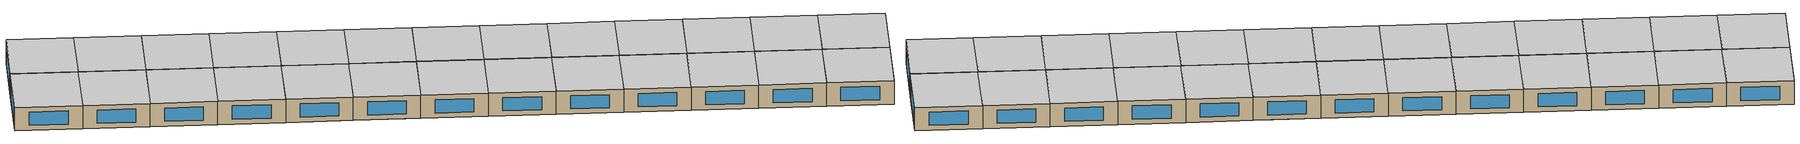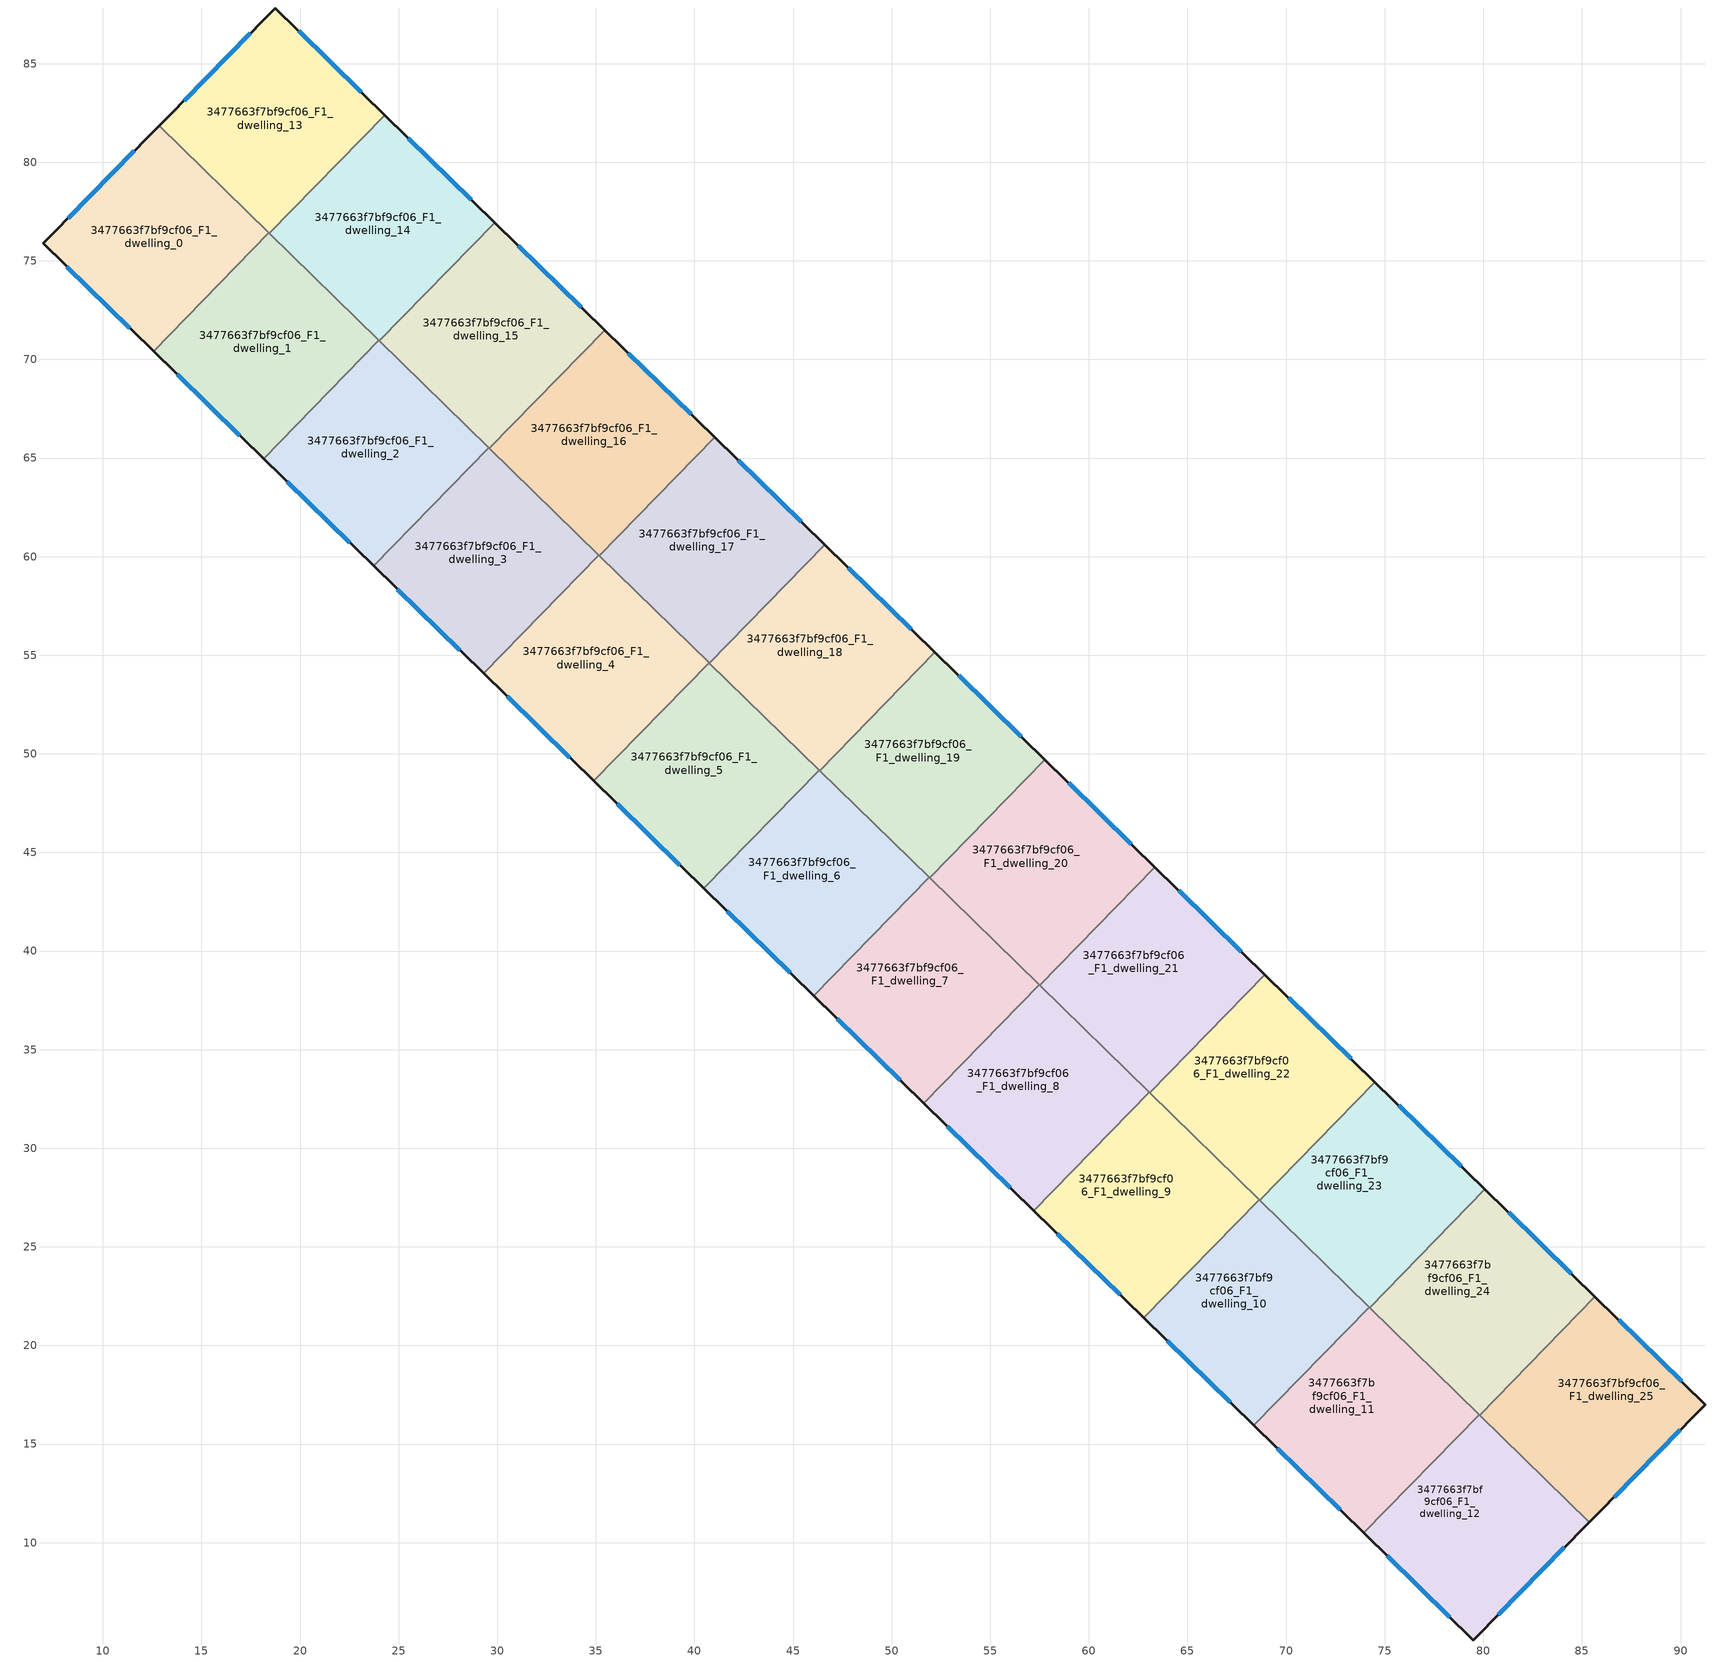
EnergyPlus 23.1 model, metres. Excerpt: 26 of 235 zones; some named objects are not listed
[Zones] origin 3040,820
3477663f7bf9cf06_F1_dwelling_0
 floor to 3477663f7bf9cf06_F0_dwelling_0 (EU_floor_Construction): 18.23,76.61 18.22,76.59 12.84,81.84 12.86,81.85 z3
 floor to 3477663f7bf9cf06_F0_dwelling_3 (EU_floor_Construction): 18.42,76.42 12.57,70.42 12.38,70.61 18.23,76.61 z3
 floor adiabatic (EU_floor_Construction): 18.23,76.61 12.38,70.61 6.98,75.88 12.84,81.84 18.22,76.59 z3
 wall outside (EU_wall_Construction): 12.86,81.85 6.98,75.88 12.57,70.42 z3:6
 wall to 3477663f7bf9cf06_F1_dwelling_1 (EU_wall_Construction): 12.57,70.42 18.42,76.42 z3:6
 wall to 3477663f7bf9cf06_F1_dwelling_13 (EU_wall_Construction): 18.42,76.42 12.86,81.85 z3:6
 window (EU_Window_Construction): 8.18,74.71 11.37,71.59 / 11.6,80.57 8.24,77.16 z3.64:5.36
 ceiling to 3477663f7bf9cf06_F2_dwelling_0 (EU_floor_Construction): 12.57,70.42 18.42,76.42 12.86,81.85 6.98,75.88 z6
3477663f7bf9cf06_F1_dwelling_1
 floor to 3477663f7bf9cf06_F0_dwelling_3 (EU_floor_Construction): 23.6,71.36 17.75,65.37 12.57,70.42 18.42,76.42 z3
 floor to 3477663f7bf9cf06_F0_dwelling_5 (EU_floor_Construction): 24,70.97 18.15,64.97 17.75,65.37 23.6,71.36 z3
 wall outside (EU_wall_Construction): 12.57,70.42 18.15,64.97 z3:6
 wall to 3477663f7bf9cf06_F1_dwelling_2 (EU_wall_Construction): 18.15,64.97 24,70.97 z3:6
 wall to 3477663f7bf9cf06_F1_dwelling_14 (EU_wall_Construction): 24,70.97 18.45,76.39 z3:6
 wall to 3477663f7bf9cf06_F1_dwelling_13 (EU_wall_Construction): 18.45,76.39 18.42,76.42 z3:6
 window (EU_Window_Construction): 13.76,69.26 16.95,66.14 z3.64:5.36
 ceiling to 3477663f7bf9cf06_F2_dwelling_1 (EU_floor_Construction): 18.15,64.97 24,70.97 18.42,76.42 12.57,70.42 z6
3477663f7bf9cf06_F1_dwelling_10
 floor to 3477663f7bf9cf06_F0_dwelling_21 (EU_floor_Construction): 71.95,24.15 66.09,18.16 62.77,21.4 68.63,27.39 z3
 floor to 3477663f7bf9cf06_F0_dwelling_23 (EU_floor_Construction): 74.21,21.94 68.35,15.95 66.09,18.16 71.95,24.15 z3
 wall outside (EU_wall_Construction): 62.77,21.4 68.35,15.95 z3:6
 wall to 3477663f7bf9cf06_F1_dwelling_11 (EU_wall_Construction): 68.35,15.95 74.21,21.94 z3:6
 wall to 3477663f7bf9cf06_F1_dwelling_9 (EU_wall_Construction): 68.63,27.39 62.77,21.4 z3:6
 wall to 3477663f7bf9cf06_F1_dwelling_23 (EU_wall_Construction): 74.21,21.94 68.65,27.37 z3:6
 wall to 3477663f7bf9cf06_F1_dwelling_22 (EU_wall_Construction): 68.65,27.37 68.63,27.39 z3:6
 window (EU_Window_Construction): 63.97,20.23 67.16,17.11 z3.64:5.36
 ceiling to 3477663f7bf9cf06_F2_dwelling_10 (EU_floor_Construction): 68.35,15.95 74.21,21.94 68.63,27.39 62.77,21.4 z6
3477663f7bf9cf06_F1_dwelling_11
 floor to 3477663f7bf9cf06_F0_dwelling_23 (EU_floor_Construction): 77.32,18.9 71.46,12.91 68.35,15.95 74.21,21.94 z3
 floor to 3477663f7bf9cf06_F0_dwelling_25 (EU_floor_Construction): 79.78,16.5 73.93,10.5 71.46,12.91 77.32,18.9 z3
 wall outside (EU_wall_Construction): 68.35,15.95 73.93,10.5 z3:6
 wall to 3477663f7bf9cf06_F1_dwelling_12 (EU_wall_Construction): 73.93,10.5 79.78,16.5 z3:6
 wall to 3477663f7bf9cf06_F1_dwelling_24 (EU_wall_Construction): 79.78,16.5 74.23,21.92 z3:6
 wall to 3477663f7bf9cf06_F1_dwelling_23 (EU_wall_Construction): 74.23,21.92 74.21,21.94 z3:6
 window (EU_Window_Construction): 69.55,14.78 72.73,11.67 z3.64:5.36
 ceiling to 3477663f7bf9cf06_F2_dwelling_11 (EU_floor_Construction): 73.93,10.5 79.78,16.5 74.21,21.94 68.35,15.95 z6
3477663f7bf9cf06_F1_dwelling_12
 floor to 3477663f7bf9cf06_F0_dwelling_25 (EU_floor_Construction): 82.69,13.66 76.83,7.67 73.93,10.5 79.78,16.5 z3
 floor to 3477663f7bf9cf06_F0_dwelling_26 (EU_floor_Construction): 82.69,13.66 79.78,16.5 85.37,11.04 79.49,5.07 76.83,7.67 z3
 wall outside (EU_wall_Construction): 73.93,10.5 79.49,5.07 85.37,11.04 z3:6
 wall to 3477663f7bf9cf06_F1_dwelling_25 (EU_wall_Construction): 85.37,11.04 79.81,16.47 z3:6
 wall to 3477663f7bf9cf06_F1_dwelling_24 (EU_wall_Construction): 79.81,16.47 79.78,16.5 z3:6
 window (EU_Window_Construction): 80.75,6.34 84.11,9.76 / 75.12,9.34 78.3,6.23 z3.64:5.36
 ceiling to 3477663f7bf9cf06_F2_dwelling_12 (EU_floor_Construction): 79.49,5.07 85.37,11.04 79.78,16.5 73.93,10.5 z6
3477663f7bf9cf06_F1_dwelling_13
 floor to 3477663f7bf9cf06_F0_dwelling_0 (EU_floor_Construction): 24.08,82.6 18.23,76.61 12.86,81.85 18.74,87.82 z3
 floor to 3477663f7bf9cf06_F0_dwelling_2 (EU_floor_Construction): 24.3,82.39 18.45,76.39 18.23,76.61 24.08,82.6 z3
 wall outside (EU_wall_Construction): 24.3,82.39 18.74,87.82 12.86,81.85 z3:6
 wall to 3477663f7bf9cf06_F1_dwelling_14 (EU_wall_Construction): 18.45,76.39 24.3,82.39 z3:6
 window (EU_Window_Construction): 17.48,86.54 14.12,83.13 / 23.11,83.55 19.93,86.66 z3.64:5.36
 ceiling to 3477663f7bf9cf06_F2_dwelling_13 (EU_floor_Construction): 18.45,76.39 24.3,82.39 18.74,87.82 12.86,81.85 z6
3477663f7bf9cf06_F1_dwelling_14
 floor to 3477663f7bf9cf06_F0_dwelling_2 (EU_floor_Construction): 29.46,77.36 23.6,71.36 18.45,76.39 24.3,82.39 z3
 floor to 3477663f7bf9cf06_F0_dwelling_4 (EU_floor_Construction): 29.88,76.94 24.03,70.95 23.6,71.36 29.46,77.36 z3
 wall outside (EU_wall_Construction): 29.88,76.94 24.3,82.39 z3:6
 wall to 3477663f7bf9cf06_F1_dwelling_15 (EU_wall_Construction): 24.03,70.95 29.88,76.94 z3:6
 wall to 3477663f7bf9cf06_F1_dwelling_2 (EU_wall_Construction): 24,70.97 24.03,70.95 z3:6
 window (EU_Window_Construction): 28.69,78.11 25.5,81.22 z3.64:5.36
 ceiling to 3477663f7bf9cf06_F2_dwelling_14 (EU_floor_Construction): 24.03,70.95 29.88,76.94 24.3,82.39 18.45,76.39 z6
3477663f7bf9cf06_F1_dwelling_15
 floor to 3477663f7bf9cf06_F0_dwelling_4 (EU_floor_Construction): 34.83,72.11 28.97,66.11 24.03,70.95 29.88,76.94 z3
 floor to 3477663f7bf9cf06_F0_dwelling_6 (EU_floor_Construction): 35.46,71.49 29.6,65.5 28.97,66.11 34.83,72.11 z3
 wall outside (EU_wall_Construction): 35.46,71.49 29.88,76.94 z3:6
 wall to 3477663f7bf9cf06_F1_dwelling_16 (EU_wall_Construction): 29.6,65.5 35.46,71.49 z3:6
 wall to 3477663f7bf9cf06_F1_dwelling_2 (EU_wall_Construction): 24.03,70.95 29.58,65.52 z3:6
 wall to 3477663f7bf9cf06_F1_dwelling_3 (EU_wall_Construction): 29.58,65.52 29.6,65.5 z3:6
 window (EU_Window_Construction): 34.26,72.66 31.08,75.77 z3.64:5.36
 ceiling to 3477663f7bf9cf06_F2_dwelling_15 (EU_floor_Construction): 29.6,65.5 35.46,71.49 29.88,76.94 24.03,70.95 z6
3477663f7bf9cf06_F1_dwelling_16
 floor to 3477663f7bf9cf06_F0_dwelling_6 (EU_floor_Construction): 40.2,66.86 34.34,60.87 29.6,65.5 35.46,71.49 z3
 floor to 3477663f7bf9cf06_F0_dwelling_8 (EU_floor_Construction): 41.04,66.04 35.18,60.05 34.34,60.87 40.2,66.86 z3
 wall outside (EU_wall_Construction): 41.04,66.04 35.46,71.49 z3:6
 wall to 3477663f7bf9cf06_F1_dwelling_17 (EU_wall_Construction): 35.18,60.05 41.04,66.04 z3:6
 wall to 3477663f7bf9cf06_F1_dwelling_3 (EU_wall_Construction): 29.6,65.5 35.16,60.07 z3:6
 wall to 3477663f7bf9cf06_F1_dwelling_4 (EU_wall_Construction): 35.16,60.07 35.18,60.05 z3:6
 window (EU_Window_Construction): 39.84,67.21 36.65,70.33 z3.64:5.36
 ceiling to 3477663f7bf9cf06_F2_dwelling_16 (EU_floor_Construction): 35.18,60.05 41.04,66.04 35.46,71.49 29.6,65.5 z6
3477663f7bf9cf06_F1_dwelling_17
 floor to 3477663f7bf9cf06_F0_dwelling_8 (EU_floor_Construction): 45.57,61.62 39.72,55.62 35.18,60.05 41.04,66.04 z3
 floor to 3477663f7bf9cf06_F0_dwelling_10 (EU_floor_Construction): 46.61,60.6 40.76,54.6 39.72,55.62 45.57,61.62 z3
 wall outside (EU_wall_Construction): 46.61,60.6 41.04,66.04 z3:6
 wall to 3477663f7bf9cf06_F1_dwelling_18 (EU_wall_Construction): 40.76,54.6 46.61,60.6 z3:6
 wall to 3477663f7bf9cf06_F1_dwelling_4 (EU_wall_Construction): 35.18,60.05 40.74,54.63 z3:6
 wall to 3477663f7bf9cf06_F1_dwelling_5 (EU_wall_Construction): 40.74,54.63 40.76,54.6 z3:6
 window (EU_Window_Construction): 45.42,61.76 42.23,64.88 z3.64:5.36
 ceiling to 3477663f7bf9cf06_F2_dwelling_17 (EU_floor_Construction): 40.76,54.6 46.61,60.6 41.04,66.04 35.18,60.05 z6
3477663f7bf9cf06_F1_dwelling_18
 floor to 3477663f7bf9cf06_F0_dwelling_10 (EU_floor_Construction): 50.94,56.37 45.09,50.38 40.76,54.6 46.61,60.6 z3
 floor to 3477663f7bf9cf06_F0_dwelling_12 (EU_floor_Construction): 52.19,55.15 46.34,49.16 45.09,50.38 50.94,56.37 z3
 wall outside (EU_wall_Construction): 52.19,55.15 46.61,60.6 z3:6
 wall to 3477663f7bf9cf06_F1_dwelling_19 (EU_wall_Construction): 46.34,49.16 52.19,55.15 z3:6
 wall to 3477663f7bf9cf06_F1_dwelling_5 (EU_wall_Construction): 40.76,54.6 46.32,49.18 z3:6
 wall to 3477663f7bf9cf06_F1_dwelling_6 (EU_wall_Construction): 46.32,49.18 46.34,49.16 z3:6
 window (EU_Window_Construction): 51,56.32 47.81,59.43 z3.64:5.36
 ceiling to 3477663f7bf9cf06_F2_dwelling_18 (EU_floor_Construction): 46.34,49.16 52.19,55.15 46.61,60.6 40.76,54.6 z6
3477663f7bf9cf06_F1_dwelling_19
 floor to 3477663f7bf9cf06_F0_dwelling_12 (EU_floor_Construction): 56.31,51.13 50.46,45.13 46.34,49.16 52.19,55.15 z3
 floor to 3477663f7bf9cf06_F0_dwelling_14 (EU_floor_Construction): 57.77,49.7 51.92,43.71 50.46,45.13 56.31,51.13 z3
 wall outside (EU_wall_Construction): 57.77,49.7 52.19,55.15 z3:6
 wall to 3477663f7bf9cf06_F1_dwelling_20 (EU_wall_Construction): 51.92,43.71 57.77,49.7 z3:6
 wall to 3477663f7bf9cf06_F1_dwelling_6 (EU_wall_Construction): 46.34,49.16 51.89,43.73 z3:6
 wall to 3477663f7bf9cf06_F1_dwelling_7 (EU_wall_Construction): 51.89,43.73 51.92,43.71 z3:6
 window (EU_Window_Construction): 56.58,50.87 53.39,53.98 z3.64:5.36
 ceiling to 3477663f7bf9cf06_F2_dwelling_19 (EU_floor_Construction): 51.92,43.71 57.77,49.7 52.19,55.15 46.34,49.16 z6
3477663f7bf9cf06_F1_dwelling_2
 floor to 3477663f7bf9cf06_F0_dwelling_5 (EU_floor_Construction): 28.97,66.11 23.12,60.12 18.15,64.97 24,70.97 z3
 floor to 3477663f7bf9cf06_F0_dwelling_7 (EU_floor_Construction): 29.58,65.52 23.73,59.53 23.12,60.12 28.97,66.11 z3
 wall outside (EU_wall_Construction): 18.15,64.97 23.73,59.53 z3:6
 wall to 3477663f7bf9cf06_F1_dwelling_3 (EU_wall_Construction): 23.73,59.53 29.58,65.52 z3:6
 window (EU_Window_Construction): 19.34,63.81 22.53,60.69 z3.64:5.36
 ceiling to 3477663f7bf9cf06_F2_dwelling_2 (EU_floor_Construction): 23.73,59.53 29.58,65.52 24,70.97 18.15,64.97 z6
3477663f7bf9cf06_F1_dwelling_20
 floor to 3477663f7bf9cf06_F0_dwelling_14 (EU_floor_Construction): 61.68,45.88 55.83,39.89 51.92,43.71 57.77,49.7 z3
 floor to 3477663f7bf9cf06_F0_dwelling_16 (EU_floor_Construction): 63.35,44.26 57.5,38.26 55.83,39.89 61.68,45.88 z3
 wall outside (EU_wall_Construction): 63.35,44.26 57.77,49.7 z3:6
 wall to 3477663f7bf9cf06_F1_dwelling_21 (EU_wall_Construction): 57.5,38.26 63.35,44.26 z3:6
 wall to 3477663f7bf9cf06_F1_dwelling_7 (EU_wall_Construction): 51.92,43.71 57.47,38.29 z3:6
 wall to 3477663f7bf9cf06_F1_dwelling_8 (EU_wall_Construction): 57.47,38.29 57.5,38.26 z3:6
 window (EU_Window_Construction): 62.16,45.42 58.97,48.54 z3.64:5.36
 ceiling to 3477663f7bf9cf06_F2_dwelling_20 (EU_floor_Construction): 57.5,38.26 63.35,44.26 57.77,49.7 51.92,43.71 z6
3477663f7bf9cf06_F1_dwelling_21
 floor to 3477663f7bf9cf06_F0_dwelling_18 (EU_floor_Construction): 68.93,38.81 63.07,32.81 61.2,34.64 67.06,40.64 z3
 floor adiabatic (EU_floor_Construction): 67.06,40.64 61.2,34.64 57.5,38.26 63.35,44.26 68.93,38.81 z3
 wall outside (EU_wall_Construction): 68.93,38.81 63.35,44.26 z3:6
 wall to 3477663f7bf9cf06_F1_dwelling_22 (EU_wall_Construction): 63.07,32.81 68.93,38.81 z3:6
 wall to 3477663f7bf9cf06_F1_dwelling_8 (EU_wall_Construction): 57.5,38.26 63.05,32.84 z3:6
 wall to 3477663f7bf9cf06_F1_dwelling_9 (EU_wall_Construction): 63.05,32.84 63.07,32.81 z3:6
 window (EU_Window_Construction): 67.73,39.97 64.54,43.09 z3.64:5.36
 ceiling to 3477663f7bf9cf06_F2_dwelling_21 (EU_floor_Construction): 63.07,32.81 68.93,38.81 63.35,44.26 57.5,38.26 z6
3477663f7bf9cf06_F1_dwelling_22
 floor to 3477663f7bf9cf06_F0_dwelling_18 (EU_floor_Construction): 72.43,35.39 66.57,29.4 63.07,32.81 68.93,38.81 z3
 floor to 3477663f7bf9cf06_F0_dwelling_20 (EU_floor_Construction): 74.51,33.36 68.65,27.37 66.57,29.4 72.43,35.39 z3
 wall outside (EU_wall_Construction): 74.51,33.36 68.93,38.81 z3:6
 wall to 3477663f7bf9cf06_F1_dwelling_23 (EU_wall_Construction): 68.65,27.37 74.51,33.36 z3:6
 wall to 3477663f7bf9cf06_F1_dwelling_9 (EU_wall_Construction): 63.07,32.81 68.63,27.39 z3:6
 window (EU_Window_Construction): 73.31,34.53 70.12,37.64 z3.64:5.36
 ceiling to 3477663f7bf9cf06_F2_dwelling_22 (EU_floor_Construction): 68.65,27.37 74.51,33.36 68.93,38.81 63.07,32.81 z6
3477663f7bf9cf06_F1_dwelling_23
 floor to 3477663f7bf9cf06_F0_dwelling_20 (EU_floor_Construction): 77.8,30.14 71.95,24.15 68.65,27.37 74.51,33.36 z3
 floor to 3477663f7bf9cf06_F0_dwelling_22 (EU_floor_Construction): 80.08,27.91 74.23,21.92 71.95,24.15 77.8,30.14 z3
 wall outside (EU_wall_Construction): 80.08,27.91 74.51,33.36 z3:6
 wall to 3477663f7bf9cf06_F1_dwelling_24 (EU_wall_Construction): 74.23,21.92 80.08,27.91 z3:6
 window (EU_Window_Construction): 78.89,29.08 75.7,32.19 z3.64:5.36
 ceiling to 3477663f7bf9cf06_F2_dwelling_23 (EU_floor_Construction): 74.23,21.92 80.08,27.91 74.51,33.36 68.65,27.37 z6
3477663f7bf9cf06_F1_dwelling_24
 floor to 3477663f7bf9cf06_F0_dwelling_22 (EU_floor_Construction): 83.17,24.9 77.32,18.91 74.23,21.92 80.08,27.91 z3
 floor to 3477663f7bf9cf06_F0_dwelling_24 (EU_floor_Construction): 85.66,22.47 81.77,18.48 79.28,20.91 83.17,24.9 z3
 floor to 3477663f7bf9cf06_F0_dwelling_26 (EU_floor_Construction): 81.77,18.48 79.81,16.47 77.32,18.91 79.28,20.91 z3
 wall outside (EU_wall_Construction): 85.66,22.47 80.08,27.91 z3:6
 wall to 3477663f7bf9cf06_F1_dwelling_25 (EU_wall_Construction): 79.81,16.47 85.66,22.47 z3:6
 window (EU_Window_Construction): 84.47,23.63 81.28,26.75 z3.64:5.36
 ceiling to 3477663f7bf9cf06_F2_dwelling_24 (EU_floor_Construction): 79.81,16.47 85.66,22.47 80.08,27.91 74.23,21.92 z6
3477663f7bf9cf06_F1_dwelling_25
 floor to 3477663f7bf9cf06_F0_dwelling_24 (EU_floor_Construction): 91.25,17.01 87.34,13.04 81.77,18.48 85.66,22.47 z3
 floor to 3477663f7bf9cf06_F0_dwelling_26 (EU_floor_Construction): 87.34,13.04 85.37,11.04 79.81,16.47 81.77,18.48 z3
 wall outside (EU_wall_Construction): 85.37,11.04 91.25,17.01 85.66,22.47 z3:6
 window (EU_Window_Construction): 86.63,12.32 89.99,15.73 / 90.06,18.18 86.86,21.3 z3.64:5.36
 ceiling to 3477663f7bf9cf06_F2_dwelling_25 (EU_floor_Construction): 85.37,11.04 91.25,17.01 85.66,22.47 79.81,16.47 z6
3477663f7bf9cf06_F1_dwelling_3
 floor to 3477663f7bf9cf06_F0_dwelling_7 (EU_floor_Construction): 34.34,60.87 28.49,54.87 23.73,59.53 29.58,65.52 z3
 floor adiabatic (EU_floor_Construction): 35.16,60.07 29.3,54.08 28.49,54.87 34.34,60.87 z3
 wall outside (EU_wall_Construction): 23.73,59.53 29.3,54.08 z3:6
 wall to 3477663f7bf9cf06_F1_dwelling_4 (EU_wall_Construction): 29.3,54.08 35.16,60.08 z3:6
 window (EU_Window_Construction): 24.92,58.36 28.11,55.25 z3.64:5.36
 ceiling to 3477663f7bf9cf06_F2_dwelling_3 (EU_floor_Construction): 29.3,54.08 35.16,60.08 29.58,65.52 23.73,59.53 z6
3477663f7bf9cf06_F1_dwelling_4
 floor adiabatic (EU_floor_Construction): 39.72,55.62 33.86,49.63 29.3,54.08 35.16,60.07 z3
 floor to 3477663f7bf9cf06_F0_dwelling_11 (EU_floor_Construction): 40.74,54.63 34.88,48.63 33.86,49.63 39.72,55.62 z3
 wall outside (EU_wall_Construction): 29.3,54.08 34.88,48.63 z3:6
 wall to 3477663f7bf9cf06_F1_dwelling_5 (EU_wall_Construction): 34.88,48.63 40.74,54.63 z3:6
 window (EU_Window_Construction): 30.5,52.91 33.69,49.8 z3.64:5.36
 ceiling to 3477663f7bf9cf06_F2_dwelling_4 (EU_floor_Construction): 34.88,48.63 40.74,54.63 35.16,60.08 29.3,54.08 z6
3477663f7bf9cf06_F1_dwelling_5
 floor to 3477663f7bf9cf06_F0_dwelling_11 (EU_floor_Construction): 45.09,50.38 39.23,44.38 34.88,48.63 40.74,54.63 z3
 floor to 3477663f7bf9cf06_F0_dwelling_13 (EU_floor_Construction): 46.31,49.18 40.46,43.19 39.23,44.38 45.09,50.38 z3
 wall outside (EU_wall_Construction): 34.88,48.63 40.46,43.18 z3:6
 wall to 3477663f7bf9cf06_F1_dwelling_6 (EU_wall_Construction): 40.46,43.18 46.32,49.18 z3:6
 window (EU_Window_Construction): 36.08,47.47 39.27,44.35 z3.64:5.36
 ceiling to 3477663f7bf9cf06_F2_dwelling_5 (EU_floor_Construction): 40.46,43.18 46.32,49.18 40.74,54.63 34.88,48.63 z6
3477663f7bf9cf06_F1_dwelling_6
 floor to 3477663f7bf9cf06_F0_dwelling_13 (EU_floor_Construction): 50.46,45.13 44.61,39.14 40.46,43.19 46.31,49.18 z3
 floor to 3477663f7bf9cf06_F0_dwelling_15 (EU_floor_Construction): 51.89,43.73 46.04,37.74 44.61,39.14 50.46,45.13 z3
 wall outside (EU_wall_Construction): 40.46,43.18 46.04,37.74 z3:6
 wall to 3477663f7bf9cf06_F1_dwelling_7 (EU_wall_Construction): 46.04,37.74 51.89,43.73 z3:6
 window (EU_Window_Construction): 41.65,42.02 44.84,38.9 z3.64:5.36
 ceiling to 3477663f7bf9cf06_F2_dwelling_6 (EU_floor_Construction): 46.04,37.74 51.89,43.73 46.32,49.18 40.46,43.18 z6
3477663f7bf9cf06_F1_dwelling_7
 floor to 3477663f7bf9cf06_F0_dwelling_15 (EU_floor_Construction): 55.83,39.89 49.98,33.89 46.04,37.74 51.89,43.73 z3
 floor to 3477663f7bf9cf06_F0_dwelling_17 (EU_floor_Construction): 57.47,38.29 51.62,32.29 49.98,33.89 55.83,39.89 z3
 wall outside (EU_wall_Construction): 46.04,37.74 51.62,32.29 z3:6
 wall to 3477663f7bf9cf06_F1_dwelling_8 (EU_wall_Construction): 51.62,32.29 57.47,38.29 z3:6
 window (EU_Window_Construction): 47.23,36.57 50.42,33.46 z3.64:5.36
 ceiling to 3477663f7bf9cf06_F2_dwelling_7 (EU_floor_Construction): 51.62,32.29 57.47,38.29 51.89,43.73 46.04,37.74 z6
3477663f7bf9cf06_F1_dwelling_8
 floor to 3477663f7bf9cf06_F0_dwelling_17 (EU_floor_Construction): 61.2,34.64 55.35,28.65 51.62,32.29 57.47,38.29 z3
 floor to 3477663f7bf9cf06_F0_dwelling_19 (EU_floor_Construction): 63.05,32.84 57.2,26.84 55.35,28.65 61.2,34.64 z3
 wall outside (EU_wall_Construction): 51.62,32.29 57.2,26.84 z3:6
 wall to 3477663f7bf9cf06_F1_dwelling_9 (EU_wall_Construction): 57.2,26.84 63.05,32.84 z3:6
 window (EU_Window_Construction): 52.81,31.12 56,28.01 z3.64:5.36
 ceiling to 3477663f7bf9cf06_F2_dwelling_8 (EU_floor_Construction): 57.2,26.84 63.05,32.84 57.47,38.29 51.62,32.29 z6
3477663f7bf9cf06_F1_dwelling_9
 floor to 3477663f7bf9cf06_F0_dwelling_19 (EU_floor_Construction): 66.57,29.4 60.72,23.4 57.2,26.84 63.05,32.84 z3
 floor to 3477663f7bf9cf06_F0_dwelling_21 (EU_floor_Construction): 68.63,27.39 62.77,21.4 60.72,23.4 66.57,29.4 z3
 wall outside (EU_wall_Construction): 57.2,26.84 62.77,21.4 z3:6
 window (EU_Window_Construction): 58.39,25.68 61.58,22.56 z3.64:5.36
 ceiling to 3477663f7bf9cf06_F2_dwelling_9 (EU_floor_Construction): 62.77,21.4 68.63,27.39 63.05,32.84 57.2,26.84 z6
[Building]
EU S2 Campaign: North Axis=0; Terrain=City; Solar Distribution=FullExterior
[Site:Location]
Yerevan-Zvartnots.Intl.AP: Latitude=40.15; Longitude=44.383; Time Zone=4; Elevation=854
[SizingPeriod:WeatherFileDays]
AnnualSizingPeriod: Begin Month=1; Begin Day of Month=1; End Month=12; End Day of Month=31; Day of Week for Start Day=Monday; Use Weather File Daylight Saving Period=No; Use Weather File Rain and Snow Indicators=No
[MATERIAL]
EU_InternalMass_Material: Roughness=MediumRough; Thickness=0.1; Conductivity=1; Density=1800; Specific Heat=900; Thermal Absorptance=0.9; Solar Absorptance=0.7; Visible Absorptance=0.7
[MATERIAL:NOMASS] Roughness=MediumRough; Thermal Absorptance=0.9; Solar Absorptance=0.7; Visible Absorptance=0.7
Name | Thermal Resistance
EU_wall_NoMass | 1.05043
EU_floor_NoMass | 0.478065
[WINDOWMATERIAL:SIMPLEGLAZINGSYSTEM]
EU_Window_SimpleGlazing: UFactor=2.5566; Solar Heat Gain Coefficient=0.75; Visible Transmittance=0.75
[CONSTRUCTION]
EU_wall_Construction: EU_wall_NoMass
EU_floor_Construction: EU_floor_NoMass
EU_Window_Construction: EU_Window_SimpleGlazing
EU_InternalMass_Construction: EU_InternalMass_Material
[ZONE] Type=1; Multiplier=1; Ceiling Height=autocalculate; Floor Area=autocalculate; Part of Total Floor Area=Yes
Name | Volume
3477663f7bf9cf06_F1_dwelling_0 | 195.994
3477663f7bf9cf06_F1_dwelling_1; 3477663f7bf9cf06_F1_dwelling_14; 3477663f7bf9cf06_F1_dwelling_16; 3477663f7bf9cf06_F1_dwelling_17; 3477663f7bf9cf06_F1_dwelling_19; 3477663f7bf9cf06_F1_dwelling_20; 3477663f7bf9cf06_F1_dwelling_21; 3477663f7bf9cf06_F1_dwelling_22; 3477663f7bf9cf06_F1_dwelling_23; 3477663f7bf9cf06_F1_dwelling_24; 3477663f7bf9cf06_F1_dwelling_3; 3477663f7bf9cf06_F1_dwelling_9 | 195.981
3477663f7bf9cf06_F1_dwelling_10; 3477663f7bf9cf06_F1_dwelling_11; 3477663f7bf9cf06_F1_dwelling_6; 3477663f7bf9cf06_F1_dwelling_7 | 195.998
3477663f7bf9cf06_F1_dwelling_12 | 195.992
3477663f7bf9cf06_F1_dwelling_13 | 195.993
3477663f7bf9cf06_F1_dwelling_15 | 195.964
3477663f7bf9cf06_F1_dwelling_18 | 195.999
3477663f7bf9cf06_F1_dwelling_2; 3477663f7bf9cf06_F1_dwelling_8 | 195.98
3477663f7bf9cf06_F1_dwelling_25 | 195.976
3477663f7bf9cf06_F1_dwelling_4 | 196.016
3477663f7bf9cf06_F1_dwelling_5 | 195.997
[INTERNALMASS] Construction=EU_InternalMass_Construction
Name | Zone or ZoneList | Surface Area
3477663f7bf9cf06_F1_dwelling_0_EU_InternalMass | 3477663f7bf9cf06_F1_dwelling_0 | 65.3311
3477663f7bf9cf06_F1_dwelling_1_EU_InternalMass | 3477663f7bf9cf06_F1_dwelling_1 | 65.327
3477663f7bf9cf06_F1_dwelling_2_EU_InternalMass | 3477663f7bf9cf06_F1_dwelling_2 | 65.3268
3477663f7bf9cf06_F1_dwelling_3_EU_InternalMass | 3477663f7bf9cf06_F1_dwelling_3 | 65.3268
3477663f7bf9cf06_F1_dwelling_4_EU_InternalMass | 3477663f7bf9cf06_F1_dwelling_4 | 65.3384
3477663f7bf9cf06_F1_dwelling_5_EU_InternalMass | 3477663f7bf9cf06_F1_dwelling_5 | 65.3323
3477663f7bf9cf06_F1_dwelling_6_EU_InternalMass | 3477663f7bf9cf06_F1_dwelling_6 | 65.3326
3477663f7bf9cf06_F1_dwelling_7_EU_InternalMass | 3477663f7bf9cf06_F1_dwelling_7 | 65.3327
3477663f7bf9cf06_F1_dwelling_8_EU_InternalMass | 3477663f7bf9cf06_F1_dwelling_8 | 65.3268
3477663f7bf9cf06_F1_dwelling_9_EU_InternalMass | 3477663f7bf9cf06_F1_dwelling_9 | 65.3268
3477663f7bf9cf06_F1_dwelling_10_EU_InternalMass | 3477663f7bf9cf06_F1_dwelling_10 | 65.3327
3477663f7bf9cf06_F1_dwelling_11_EU_InternalMass | 3477663f7bf9cf06_F1_dwelling_11 | 65.3326
3477663f7bf9cf06_F1_dwelling_12_EU_InternalMass | 3477663f7bf9cf06_F1_dwelling_12 | 65.3307
3477663f7bf9cf06_F1_dwelling_13_EU_InternalMass | 3477663f7bf9cf06_F1_dwelling_13 | 65.3311
3477663f7bf9cf06_F1_dwelling_14_EU_InternalMass | 3477663f7bf9cf06_F1_dwelling_14 | 65.327
3477663f7bf9cf06_F1_dwelling_15_EU_InternalMass | 3477663f7bf9cf06_F1_dwelling_15 | 65.3213
3477663f7bf9cf06_F1_dwelling_16_EU_InternalMass | 3477663f7bf9cf06_F1_dwelling_16 | 65.327
3477663f7bf9cf06_F1_dwelling_17_EU_InternalMass | 3477663f7bf9cf06_F1_dwelling_17 | 65.3268
3477663f7bf9cf06_F1_dwelling_18_EU_InternalMass | 3477663f7bf9cf06_F1_dwelling_18 | 65.333
3477663f7bf9cf06_F1_dwelling_19_EU_InternalMass | 3477663f7bf9cf06_F1_dwelling_19 | 65.327
3477663f7bf9cf06_F1_dwelling_20_EU_InternalMass | 3477663f7bf9cf06_F1_dwelling_20 | 65.3268
3477663f7bf9cf06_F1_dwelling_21_EU_InternalMass | 3477663f7bf9cf06_F1_dwelling_21 | 65.327
3477663f7bf9cf06_F1_dwelling_22_EU_InternalMass | 3477663f7bf9cf06_F1_dwelling_22 | 65.327
3477663f7bf9cf06_F1_dwelling_23_EU_InternalMass | 3477663f7bf9cf06_F1_dwelling_23 | 65.3268
3477663f7bf9cf06_F1_dwelling_24_EU_InternalMass | 3477663f7bf9cf06_F1_dwelling_24 | 65.327
3477663f7bf9cf06_F1_dwelling_25_EU_InternalMass | 3477663f7bf9cf06_F1_dwelling_25 | 65.3254
[OTHEREQUIPMENT] Fuel Type=Electricity; Design Level Calculation Method=Watts/Area; Power per Zone Floor Area=1; Fraction Latent=0; Fraction Radiant=0; Fraction Lost=0; Carbon Dioxide Generation Rate=0; EndUse Subcategory=EU_Step8_InternalGains
Name | Zone or ZoneList or Space or SpaceList | Schedule
EU_Step8_InternalGain_3477663f7bf9cf06_F1_dwelling_0_f000 | 3477663f7bf9cf06_F1_dwelling_0 | EU_Step8_GainSchedule_3477663f7bf9cf06_F1_dwelling_0_f000
EU_Step8_InternalGain_3477663f7bf9cf06_F1_dwelling_1_f000 | 3477663f7bf9cf06_F1_dwelling_1 | EU_Step8_GainSchedule_3477663f7bf9cf06_F1_dwelling_1_f000
EU_Step8_InternalGain_3477663f7bf9cf06_F1_dwelling_2_f000 | 3477663f7bf9cf06_F1_dwelling_2 | EU_Step8_GainSchedule_3477663f7bf9cf06_F1_dwelling_2_f000
EU_Step8_InternalGain_3477663f7bf9cf06_F1_dwelling_3_f000 | 3477663f7bf9cf06_F1_dwelling_3 | EU_Step8_GainSchedule_3477663f7bf9cf06_F1_dwelling_3_f000
EU_Step8_InternalGain_3477663f7bf9cf06_F1_dwelling_4_f000 | 3477663f7bf9cf06_F1_dwelling_4 | EU_Step8_GainSchedule_3477663f7bf9cf06_F1_dwelling_4_f000
EU_Step8_InternalGain_3477663f7bf9cf06_F1_dwelling_5_f000 | 3477663f7bf9cf06_F1_dwelling_5 | EU_Step8_GainSchedule_3477663f7bf9cf06_F1_dwelling_5_f000
EU_Step8_InternalGain_3477663f7bf9cf06_F1_dwelling_6_f000 | 3477663f7bf9cf06_F1_dwelling_6 | EU_Step8_GainSchedule_3477663f7bf9cf06_F1_dwelling_6_f000
EU_Step8_InternalGain_3477663f7bf9cf06_F1_dwelling_7_f000 | 3477663f7bf9cf06_F1_dwelling_7 | EU_Step8_GainSchedule_3477663f7bf9cf06_F1_dwelling_7_f000
EU_Step8_InternalGain_3477663f7bf9cf06_F1_dwelling_8_f000 | 3477663f7bf9cf06_F1_dwelling_8 | EU_Step8_GainSchedule_3477663f7bf9cf06_F1_dwelling_8_f000
EU_Step8_InternalGain_3477663f7bf9cf06_F1_dwelling_9_f000 | 3477663f7bf9cf06_F1_dwelling_9 | EU_Step8_GainSchedule_3477663f7bf9cf06_F1_dwelling_9_f000
EU_Step8_InternalGain_3477663f7bf9cf06_F1_dwelling_10_f000 | 3477663f7bf9cf06_F1_dwelling_10 | EU_Step8_GainSchedule_3477663f7bf9cf06_F1_dwelling_10_f000
EU_Step8_InternalGain_3477663f7bf9cf06_F1_dwelling_11_f000 | 3477663f7bf9cf06_F1_dwelling_11 | EU_Step8_GainSchedule_3477663f7bf9cf06_F1_dwelling_11_f000
EU_Step8_InternalGain_3477663f7bf9cf06_F1_dwelling_12_f000 | 3477663f7bf9cf06_F1_dwelling_12 | EU_Step8_GainSchedule_3477663f7bf9cf06_F1_dwelling_12_f000
EU_Step8_InternalGain_3477663f7bf9cf06_F1_dwelling_13_f000 | 3477663f7bf9cf06_F1_dwelling_13 | EU_Step8_GainSchedule_3477663f7bf9cf06_F1_dwelling_13_f000
EU_Step8_InternalGain_3477663f7bf9cf06_F1_dwelling_14_f000 | 3477663f7bf9cf06_F1_dwelling_14 | EU_Step8_GainSchedule_3477663f7bf9cf06_F1_dwelling_14_f000
EU_Step8_InternalGain_3477663f7bf9cf06_F1_dwelling_15_f000 | 3477663f7bf9cf06_F1_dwelling_15 | EU_Step8_GainSchedule_3477663f7bf9cf06_F1_dwelling_15_f000
EU_Step8_InternalGain_3477663f7bf9cf06_F1_dwelling_16_f000 | 3477663f7bf9cf06_F1_dwelling_16 | EU_Step8_GainSchedule_3477663f7bf9cf06_F1_dwelling_16_f000
EU_Step8_InternalGain_3477663f7bf9cf06_F1_dwelling_17_f000 | 3477663f7bf9cf06_F1_dwelling_17 | EU_Step8_GainSchedule_3477663f7bf9cf06_F1_dwelling_17_f000
EU_Step8_InternalGain_3477663f7bf9cf06_F1_dwelling_18_f000 | 3477663f7bf9cf06_F1_dwelling_18 | EU_Step8_GainSchedule_3477663f7bf9cf06_F1_dwelling_18_f000
EU_Step8_InternalGain_3477663f7bf9cf06_F1_dwelling_19_f000 | 3477663f7bf9cf06_F1_dwelling_19 | EU_Step8_GainSchedule_3477663f7bf9cf06_F1_dwelling_19_f000
EU_Step8_InternalGain_3477663f7bf9cf06_F1_dwelling_20_f000 | 3477663f7bf9cf06_F1_dwelling_20 | EU_Step8_GainSchedule_3477663f7bf9cf06_F1_dwelling_20_f000
EU_Step8_InternalGain_3477663f7bf9cf06_F1_dwelling_21_f000 | 3477663f7bf9cf06_F1_dwelling_21 | EU_Step8_GainSchedule_3477663f7bf9cf06_F1_dwelling_21_f000
EU_Step8_InternalGain_3477663f7bf9cf06_F1_dwelling_22_f000 | 3477663f7bf9cf06_F1_dwelling_22 | EU_Step8_GainSchedule_3477663f7bf9cf06_F1_dwelling_22_f000
EU_Step8_InternalGain_3477663f7bf9cf06_F1_dwelling_23_f000 | 3477663f7bf9cf06_F1_dwelling_23 | EU_Step8_GainSchedule_3477663f7bf9cf06_F1_dwelling_23_f000
EU_Step8_InternalGain_3477663f7bf9cf06_F1_dwelling_24_f000 | 3477663f7bf9cf06_F1_dwelling_24 | EU_Step8_GainSchedule_3477663f7bf9cf06_F1_dwelling_24_f000
EU_Step8_InternalGain_3477663f7bf9cf06_F1_dwelling_25_f000 | 3477663f7bf9cf06_F1_dwelling_25 | EU_Step8_GainSchedule_3477663f7bf9cf06_F1_dwelling_25_f000
[ZONEVENTILATION:DESIGNFLOWRATE] Schedule=EU_AlwaysOn; Design Flow Rate Calculation Method=AirChanges/Hour; Air Changes per Hour=0.557805; Ventilation Type=Natural; Fan Pressure Rise=0; Fan Total Efficiency=1; Constant Term Coefficient=1; Temperature Term Coefficient=0; Velocity Term Coefficient=0; Velocity Squared Term Coefficient=0; Minimum Indoor Temperature=-100; Maximum Indoor Temperature=100; Delta Temperature=-100; Minimum Outdoor Temperature=-100; Maximum Outdoor Temperature=100; Maximum Wind Speed=40
Name | Zone or ZoneList or Space or SpaceList
EU_ConstantAir_3477663f7bf9cf06_F1_dwelling_0 | 3477663f7bf9cf06_F1_dwelling_0
EU_ConstantAir_3477663f7bf9cf06_F1_dwelling_1 | 3477663f7bf9cf06_F1_dwelling_1
EU_ConstantAir_3477663f7bf9cf06_F1_dwelling_2 | 3477663f7bf9cf06_F1_dwelling_2
EU_ConstantAir_3477663f7bf9cf06_F1_dwelling_3 | 3477663f7bf9cf06_F1_dwelling_3
EU_ConstantAir_3477663f7bf9cf06_F1_dwelling_4 | 3477663f7bf9cf06_F1_dwelling_4
EU_ConstantAir_3477663f7bf9cf06_F1_dwelling_5 | 3477663f7bf9cf06_F1_dwelling_5
EU_ConstantAir_3477663f7bf9cf06_F1_dwelling_6 | 3477663f7bf9cf06_F1_dwelling_6
EU_ConstantAir_3477663f7bf9cf06_F1_dwelling_7 | 3477663f7bf9cf06_F1_dwelling_7
EU_ConstantAir_3477663f7bf9cf06_F1_dwelling_8 | 3477663f7bf9cf06_F1_dwelling_8
EU_ConstantAir_3477663f7bf9cf06_F1_dwelling_9 | 3477663f7bf9cf06_F1_dwelling_9
EU_ConstantAir_3477663f7bf9cf06_F1_dwelling_10 | 3477663f7bf9cf06_F1_dwelling_10
EU_ConstantAir_3477663f7bf9cf06_F1_dwelling_11 | 3477663f7bf9cf06_F1_dwelling_11
EU_ConstantAir_3477663f7bf9cf06_F1_dwelling_12 | 3477663f7bf9cf06_F1_dwelling_12
EU_ConstantAir_3477663f7bf9cf06_F1_dwelling_13 | 3477663f7bf9cf06_F1_dwelling_13
EU_ConstantAir_3477663f7bf9cf06_F1_dwelling_14 | 3477663f7bf9cf06_F1_dwelling_14
EU_ConstantAir_3477663f7bf9cf06_F1_dwelling_15 | 3477663f7bf9cf06_F1_dwelling_15
EU_ConstantAir_3477663f7bf9cf06_F1_dwelling_16 | 3477663f7bf9cf06_F1_dwelling_16
EU_ConstantAir_3477663f7bf9cf06_F1_dwelling_17 | 3477663f7bf9cf06_F1_dwelling_17
EU_ConstantAir_3477663f7bf9cf06_F1_dwelling_18 | 3477663f7bf9cf06_F1_dwelling_18
EU_ConstantAir_3477663f7bf9cf06_F1_dwelling_19 | 3477663f7bf9cf06_F1_dwelling_19
EU_ConstantAir_3477663f7bf9cf06_F1_dwelling_20 | 3477663f7bf9cf06_F1_dwelling_20
EU_ConstantAir_3477663f7bf9cf06_F1_dwelling_21 | 3477663f7bf9cf06_F1_dwelling_21
EU_ConstantAir_3477663f7bf9cf06_F1_dwelling_22 | 3477663f7bf9cf06_F1_dwelling_22
EU_ConstantAir_3477663f7bf9cf06_F1_dwelling_23 | 3477663f7bf9cf06_F1_dwelling_23
EU_ConstantAir_3477663f7bf9cf06_F1_dwelling_24 | 3477663f7bf9cf06_F1_dwelling_24
EU_ConstantAir_3477663f7bf9cf06_F1_dwelling_25 | 3477663f7bf9cf06_F1_dwelling_25
[HVACTEMPLATE:THERMOSTAT] Constant Heating Setpoint=20; Constant Cooling Setpoint=50
EU_HeatOnly_3477663f7bf9cf06_F3_dwelling_14; EU_HeatOnly_3477663f7bf9cf06_F3_dwelling_15; EU_HeatOnly_3477663f7bf9cf06_F3_dwelling_16; EU_HeatOnly_3477663f7bf9cf06_F3_dwelling_17; EU_HeatOnly_3477663f7bf9cf06_F3_dwelling_18; EU_HeatOnly_3477663f7bf9cf06_F3_dwelling_19; EU_HeatOnly_3477663f7bf9cf06_F3_dwelling_20; EU_HeatOnly_3477663f7bf9cf06_F3_dwelling_21; EU_HeatOnly_3477663f7bf9cf06_F3_dwelling_22; EU_HeatOnly_3477663f7bf9cf06_F3_dwelling_23; EU_HeatOnly_3477663f7bf9cf06_F3_dwelling_24; EU_HeatOnly_3477663f7bf9cf06_F3_dwelling_25; EU_HeatOnly_3477663f7bf9cf06_F4_dwelling_0; EU_HeatOnly_3477663f7bf9cf06_F4_dwelling_1; EU_HeatOnly_3477663f7bf9cf06_F4_dwelling_2; EU_HeatOnly_3477663f7bf9cf06_F4_dwelling_3; EU_HeatOnly_3477663f7bf9cf06_F4_dwelling_4; EU_HeatOnly_3477663f7bf9cf06_F4_dwelling_5; EU_HeatOnly_3477663f7bf9cf06_F4_dwelling_6; EU_HeatOnly_3477663f7bf9cf06_F4_dwelling_7; EU_HeatOnly_3477663f7bf9cf06_F4_dwelling_8; EU_HeatOnly_3477663f7bf9cf06_F4_dwelling_9; EU_HeatOnly_3477663f7bf9cf06_F4_dwelling_10; EU_HeatOnly_3477663f7bf9cf06_F4_dwelling_11; EU_HeatOnly_3477663f7bf9cf06_F4_dwelling_12; EU_HeatOnly_3477663f7bf9cf06_F4_dwelling_13; EU_HeatOnly_3477663f7bf9cf06_F4_dwelling_14; EU_HeatOnly_3477663f7bf9cf06_F4_dwelling_15; EU_HeatOnly_3477663f7bf9cf06_F4_dwelling_16; EU_HeatOnly_3477663f7bf9cf06_F4_dwelling_17; EU_HeatOnly_3477663f7bf9cf06_F4_dwelling_18; EU_HeatOnly_3477663f7bf9cf06_F4_dwelling_19; EU_HeatOnly_3477663f7bf9cf06_F4_dwelling_20; EU_HeatOnly_3477663f7bf9cf06_F4_dwelling_21; EU_HeatOnly_3477663f7bf9cf06_F4_dwelling_22; EU_HeatOnly_3477663f7bf9cf06_F4_dwelling_23; EU_HeatOnly_3477663f7bf9cf06_F4_dwelling_24; EU_HeatOnly_3477663f7bf9cf06_F4_dwelling_25; EU_HeatOnly_3477663f7bf9cf06_F5_dwelling_0; EU_HeatOnly_3477663f7bf9cf06_F5_dwelling_1
[HVACTEMPLATE:ZONE:IDEALLOADSAIRSYSTEM] System Availability Schedule=EU_AlwaysOn; Maximum Heating Supply Air Temperature=50; Minimum Cooling Supply Air Temperature=13; Maximum Heating Supply Air Humidity Ratio=0.0156; Minimum Cooling Supply Air Humidity Ratio=0.0077; Heating Limit=NoLimit; Cooling Limit=NoLimit; Heating Availability Schedule=EU_AlwaysOn; Cooling Availability Schedule=EU_CoolingOff; Dehumidification Control Type=ConstantSensibleHeatRatio; Cooling Sensible Heat Ratio=0.7; Dehumidification Setpoint=60; Humidification Control Type=None; Humidification Setpoint=30; Outdoor Air Method=None; Outdoor Air Flow Rate per Person=0.00944; Outdoor Air Flow Rate per Zone Floor Area=0; Outdoor Air Flow Rate per Zone=0; Demand Controlled Ventilation Type=None; Outdoor Air Economizer Type=NoEconomizer; Heat Recovery Type=None; Sensible Heat Recovery Effectiveness=0.7; Latent Heat Recovery Effectiveness=0.65
Name | Template Thermostat
3477663f7bf9cf06_F1_dwelling_0 | EU_HeatOnly_3477663f7bf9cf06_F1_dwelling_0
3477663f7bf9cf06_F1_dwelling_1 | EU_HeatOnly_3477663f7bf9cf06_F1_dwelling_1
3477663f7bf9cf06_F1_dwelling_2 | EU_HeatOnly_3477663f7bf9cf06_F1_dwelling_2
3477663f7bf9cf06_F1_dwelling_3 | EU_HeatOnly_3477663f7bf9cf06_F1_dwelling_3
3477663f7bf9cf06_F1_dwelling_4 | EU_HeatOnly_3477663f7bf9cf06_F1_dwelling_4
3477663f7bf9cf06_F1_dwelling_5 | EU_HeatOnly_3477663f7bf9cf06_F1_dwelling_5
3477663f7bf9cf06_F1_dwelling_6 | EU_HeatOnly_3477663f7bf9cf06_F1_dwelling_6
3477663f7bf9cf06_F1_dwelling_7 | EU_HeatOnly_3477663f7bf9cf06_F1_dwelling_7
3477663f7bf9cf06_F1_dwelling_8 | EU_HeatOnly_3477663f7bf9cf06_F1_dwelling_8
3477663f7bf9cf06_F1_dwelling_9 | EU_HeatOnly_3477663f7bf9cf06_F1_dwelling_9
3477663f7bf9cf06_F1_dwelling_10 | EU_HeatOnly_3477663f7bf9cf06_F1_dwelling_10
3477663f7bf9cf06_F1_dwelling_11 | EU_HeatOnly_3477663f7bf9cf06_F1_dwelling_11
3477663f7bf9cf06_F1_dwelling_12 | EU_HeatOnly_3477663f7bf9cf06_F1_dwelling_12
3477663f7bf9cf06_F1_dwelling_13 | EU_HeatOnly_3477663f7bf9cf06_F1_dwelling_13
3477663f7bf9cf06_F1_dwelling_14 | EU_HeatOnly_3477663f7bf9cf06_F1_dwelling_14
3477663f7bf9cf06_F1_dwelling_15 | EU_HeatOnly_3477663f7bf9cf06_F1_dwelling_15
3477663f7bf9cf06_F1_dwelling_16 | EU_HeatOnly_3477663f7bf9cf06_F1_dwelling_16
3477663f7bf9cf06_F1_dwelling_17 | EU_HeatOnly_3477663f7bf9cf06_F1_dwelling_17
3477663f7bf9cf06_F1_dwelling_18 | EU_HeatOnly_3477663f7bf9cf06_F1_dwelling_18
3477663f7bf9cf06_F1_dwelling_19 | EU_HeatOnly_3477663f7bf9cf06_F1_dwelling_19
3477663f7bf9cf06_F1_dwelling_20 | EU_HeatOnly_3477663f7bf9cf06_F1_dwelling_20
3477663f7bf9cf06_F1_dwelling_21 | EU_HeatOnly_3477663f7bf9cf06_F1_dwelling_21
3477663f7bf9cf06_F1_dwelling_22 | EU_HeatOnly_3477663f7bf9cf06_F1_dwelling_22
3477663f7bf9cf06_F1_dwelling_23 | EU_HeatOnly_3477663f7bf9cf06_F1_dwelling_23
3477663f7bf9cf06_F1_dwelling_24 | EU_HeatOnly_3477663f7bf9cf06_F1_dwelling_24
3477663f7bf9cf06_F1_dwelling_25 | EU_HeatOnly_3477663f7bf9cf06_F1_dwelling_25
[SIZING:ZONE] Zone Cooling Design Supply Air Temperature Input Method=SupplyAirTemperature; Zone Cooling Design Supply Air Temperature=13; Zone Heating Design Supply Air Temperature Input Method=SupplyAirTemperature; Zone Heating Design Supply Air Temperature=50; Zone Cooling Design Supply Air Humidity Ratio=0.008; Zone Heating Design Supply Air Humidity Ratio=0.008; Cooling Design Air Flow Method=DesignDay; Cooling Design Air Flow Rate=0; Cooling Minimum Air Flow per Zone Floor Area=0.000762; Cooling Minimum Air Flow=0; Cooling Minimum Air Flow Fraction=0.2; Heating Design Air Flow Method=DesignDay; Heating Design Air Flow Rate=0; Heating Maximum Air Flow per Zone Floor Area=0.002032; Heating Maximum Air Flow=0.141576; Heating Maximum Air Flow Fraction=0.3; Account for Dedicated Outdoor Air System=No; Dedicated Outdoor Air System Control Strategy=NeutralSupplyAir; Dedicated Outdoor Air Low Setpoint Temperature for Design=autosize; Dedicated Outdoor Air High Setpoint Temperature for Design=autosize; Zone Load Sizing Method=Sensible Load Only No Latent Load; Zone Latent Cooling Design Supply Air Humidity Ratio Input Method=HumidityRatioDifference; Zone Cooling Design Supply Air Humidity Ratio Difference=0.005; Zone Latent Heating Design Supply Air Humidity Ratio Input Method=HumidityRatioDifference; Zone Humidification Design Supply Air Humidity Ratio Difference=0.005
3477663f7bf9cf06_F1_dwelling_0; 3477663f7bf9cf06_F1_dwelling_1; 3477663f7bf9cf06_F1_dwelling_2; 3477663f7bf9cf06_F1_dwelling_3; 3477663f7bf9cf06_F1_dwelling_4; 3477663f7bf9cf06_F1_dwelling_5; 3477663f7bf9cf06_F1_dwelling_6; 3477663f7bf9cf06_F1_dwelling_7; 3477663f7bf9cf06_F1_dwelling_8; 3477663f7bf9cf06_F1_dwelling_9; 3477663f7bf9cf06_F1_dwelling_10; 3477663f7bf9cf06_F1_dwelling_11; 3477663f7bf9cf06_F1_dwelling_12; 3477663f7bf9cf06_F1_dwelling_13; 3477663f7bf9cf06_F1_dwelling_14; 3477663f7bf9cf06_F1_dwelling_15; 3477663f7bf9cf06_F1_dwelling_16; 3477663f7bf9cf06_F1_dwelling_17; 3477663f7bf9cf06_F1_dwelling_18; 3477663f7bf9cf06_F1_dwelling_19; 3477663f7bf9cf06_F1_dwelling_20; 3477663f7bf9cf06_F1_dwelling_21; 3477663f7bf9cf06_F1_dwelling_22; 3477663f7bf9cf06_F1_dwelling_23; 3477663f7bf9cf06_F1_dwelling_24; 3477663f7bf9cf06_F1_dwelling_25
[SCHEDULE:CONSTANT]
Name | Hourly Value
EU_AlwaysOn | 1
EU_CoolingOff | 0
[SCHEDULE:FILE] Column Number=1; Rows to Skip at Top=0; Number of Hours of Data=8760; Column Separator=Comma; Interpolate to Timestep=No; Minutes per Item=60; Adjust Schedule for Daylight Savings=Yes
Name | File
EU_Step8_GainSchedule_3477663f7bf9cf06_F1_dwelling_0_f000 | ../../schedules/3477663f7bf9cf06/3477663f7bf9cf06_F1_dwelling_0_f000_gain.csv
EU_Step8_GainSchedule_3477663f7bf9cf06_F1_dwelling_1_f000 | ../../schedules/3477663f7bf9cf06/3477663f7bf9cf06_F1_dwelling_1_f000_gain.csv
EU_Step8_GainSchedule_3477663f7bf9cf06_F1_dwelling_2_f000 | ../../schedules/3477663f7bf9cf06/3477663f7bf9cf06_F1_dwelling_2_f000_gain.csv
EU_Step8_GainSchedule_3477663f7bf9cf06_F1_dwelling_3_f000 | ../../schedules/3477663f7bf9cf06/3477663f7bf9cf06_F1_dwelling_3_f000_gain.csv
EU_Step8_GainSchedule_3477663f7bf9cf06_F1_dwelling_4_f000 | ../../schedules/3477663f7bf9cf06/3477663f7bf9cf06_F1_dwelling_4_f000_gain.csv
EU_Step8_GainSchedule_3477663f7bf9cf06_F1_dwelling_5_f000 | ../../schedules/3477663f7bf9cf06/3477663f7bf9cf06_F1_dwelling_5_f000_gain.csv
EU_Step8_GainSchedule_3477663f7bf9cf06_F1_dwelling_6_f000 | ../../schedules/3477663f7bf9cf06/3477663f7bf9cf06_F1_dwelling_6_f000_gain.csv
EU_Step8_GainSchedule_3477663f7bf9cf06_F1_dwelling_7_f000 | ../../schedules/3477663f7bf9cf06/3477663f7bf9cf06_F1_dwelling_7_f000_gain.csv
EU_Step8_GainSchedule_3477663f7bf9cf06_F1_dwelling_8_f000 | ../../schedules/3477663f7bf9cf06/3477663f7bf9cf06_F1_dwelling_8_f000_gain.csv
EU_Step8_GainSchedule_3477663f7bf9cf06_F1_dwelling_9_f000 | ../../schedules/3477663f7bf9cf06/3477663f7bf9cf06_F1_dwelling_9_f000_gain.csv
EU_Step8_GainSchedule_3477663f7bf9cf06_F1_dwelling_10_f000 | ../../schedules/3477663f7bf9cf06/3477663f7bf9cf06_F1_dwelling_10_f000_gain.csv
EU_Step8_GainSchedule_3477663f7bf9cf06_F1_dwelling_11_f000 | ../../schedules/3477663f7bf9cf06/3477663f7bf9cf06_F1_dwelling_11_f000_gain.csv
EU_Step8_GainSchedule_3477663f7bf9cf06_F1_dwelling_12_f000 | ../../schedules/3477663f7bf9cf06/3477663f7bf9cf06_F1_dwelling_12_f000_gain.csv
EU_Step8_GainSchedule_3477663f7bf9cf06_F1_dwelling_13_f000 | ../../schedules/3477663f7bf9cf06/3477663f7bf9cf06_F1_dwelling_13_f000_gain.csv
EU_Step8_GainSchedule_3477663f7bf9cf06_F1_dwelling_14_f000 | ../../schedules/3477663f7bf9cf06/3477663f7bf9cf06_F1_dwelling_14_f000_gain.csv
EU_Step8_GainSchedule_3477663f7bf9cf06_F1_dwelling_15_f000 | ../../schedules/3477663f7bf9cf06/3477663f7bf9cf06_F1_dwelling_15_f000_gain.csv
EU_Step8_GainSchedule_3477663f7bf9cf06_F1_dwelling_16_f000 | ../../schedules/3477663f7bf9cf06/3477663f7bf9cf06_F1_dwelling_16_f000_gain.csv
EU_Step8_GainSchedule_3477663f7bf9cf06_F1_dwelling_17_f000 | ../../schedules/3477663f7bf9cf06/3477663f7bf9cf06_F1_dwelling_17_f000_gain.csv
EU_Step8_GainSchedule_3477663f7bf9cf06_F1_dwelling_18_f000 | ../../schedules/3477663f7bf9cf06/3477663f7bf9cf06_F1_dwelling_18_f000_gain.csv
EU_Step8_GainSchedule_3477663f7bf9cf06_F1_dwelling_19_f000 | ../../schedules/3477663f7bf9cf06/3477663f7bf9cf06_F1_dwelling_19_f000_gain.csv
EU_Step8_GainSchedule_3477663f7bf9cf06_F1_dwelling_20_f000 | ../../schedules/3477663f7bf9cf06/3477663f7bf9cf06_F1_dwelling_20_f000_gain.csv
EU_Step8_GainSchedule_3477663f7bf9cf06_F1_dwelling_21_f000 | ../../schedules/3477663f7bf9cf06/3477663f7bf9cf06_F1_dwelling_21_f000_gain.csv
EU_Step8_GainSchedule_3477663f7bf9cf06_F1_dwelling_22_f000 | ../../schedules/3477663f7bf9cf06/3477663f7bf9cf06_F1_dwelling_22_f000_gain.csv
EU_Step8_GainSchedule_3477663f7bf9cf06_F1_dwelling_23_f000 | ../../schedules/3477663f7bf9cf06/3477663f7bf9cf06_F1_dwelling_23_f000_gain.csv
EU_Step8_GainSchedule_3477663f7bf9cf06_F1_dwelling_24_f000 | ../../schedules/3477663f7bf9cf06/3477663f7bf9cf06_F1_dwelling_24_f000_gain.csv
EU_Step8_GainSchedule_3477663f7bf9cf06_F1_dwelling_25_f000 | ../../schedules/3477663f7bf9cf06/3477663f7bf9cf06_F1_dwelling_25_f000_gain.csv
